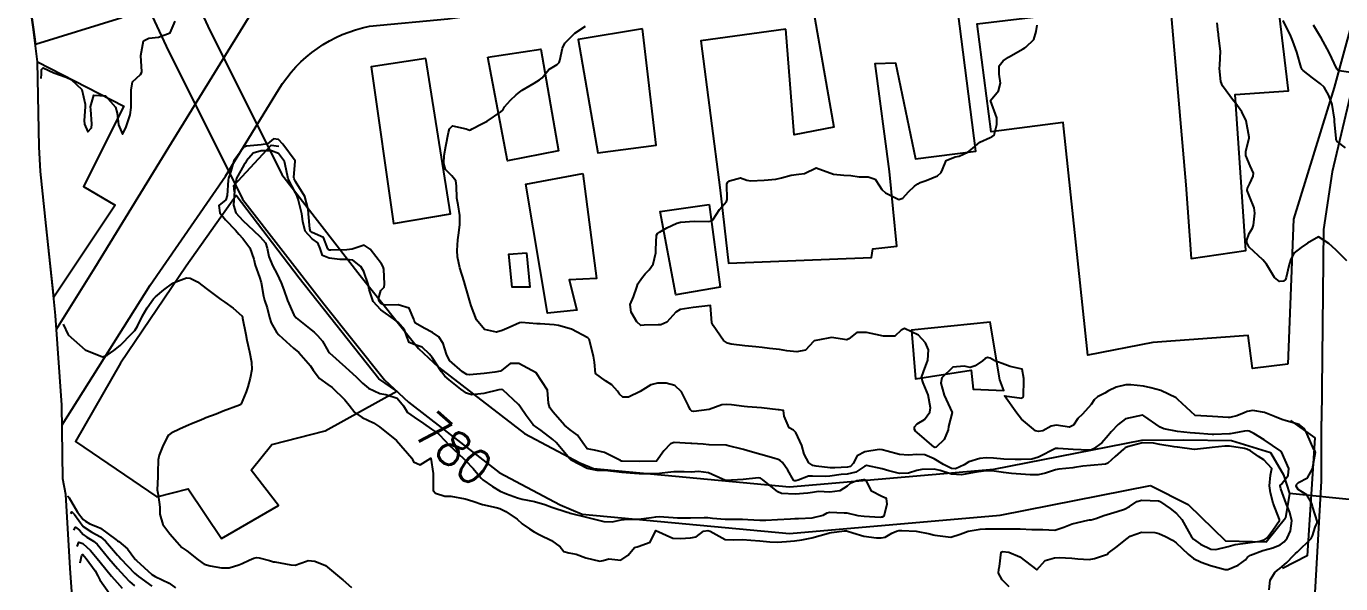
# Model space of a CAD drawing. Header units: metres. Extents: x 307586 to 320046, y 7427249 to 7434250.
# Drawn here: x 319014.7 to 319166.2, y 7428384.5 to 7428448.7 of the extents above; entities that cross this region are included whole.
import ezdxf
from ezdxf.enums import TextEntityAlignment as Align

# ---------------------------------------------------------------- set-up
doc = ezdxf.new("R2010")
doc.units = ezdxf.units.M
doc.header["$MEASUREMENT"] = 0
for name, color, linetype in [('Area', 45, 'Continuous'), ('Cotas', 45, 'Continuous'), ('Curvas de Nivel 1m', 11, 'Continuous'), ('Curvas de Nivel 5m', 15, 'Continuous'), ('Edificações', 30, 'Continuous'), ('Hidrografia', 140, 'Continuous'), ('Pontes_Viadutos_Tubos', 190, 'Continuous'), ('Vias Secundárias', 230, 'Continuous')]:
    doc.layers.add(name, color=color, linetype=linetype)
doc.styles.add('Style-STANDARD', font='STANDARD.shx')

msp = doc.modelspace()

# ---------------------------------------------------------------- linework, layer by layer
at = {"layer": 'Area'}
msp.add_polyline3d([(319020.42, 7428377.15, 791.4), (319019.77, 7428386.3, 786.88), (319019.27, 7428394.81, 782.43), (319018.93, 7428396.62, 782.43), (319018.8, 7428405.1, 782.37), (319018.07, 7428415.43, 781.83), (319017.74, 7428418.88, 781.65), (319016.98, 7428425.75, 784.62), (319016.32, 7428432.03, 784.08), (319016.2, 7428434.86, 784.49), (319015.98, 7428444.66, 780.94), (319015.51, 7428448.66, 784.03), (319014.71, 7428454.15, 784.1)], dxfattribs=at)
at = {"layer": 'Curvas de Nivel 1m', "flags": 128}
for points, elevation in [([(319016.43, 7428442.71), (319016.44, 7428443.27), (319016.46, 7428443.78), (319016.66, 7428443.97), (319017.88, 7428443.38), (319019.28, 7428442.88), (319019.87, 7428442.61), (319021.11, 7428441.46), (319021.5, 7428439.79), (319021.47, 7428439.45), (319021.37, 7428437.9), (319021.4, 7428437.45), (319021.8, 7428436.58), (319022.22, 7428437.03), (319022.25, 7428437.45), (319022.14, 7428439.14), (319022.12, 7428439.45), (319022.49, 7428440.81), (319023.85, 7428440.74), (319024.97, 7428439.41), (319025.16, 7428438.74), (319025.33, 7428437.41), (319025.8, 7428436.32), (319026.17, 7428437.03), (319026.31, 7428437.39), (319026.68, 7428438.53), (319026.78, 7428439.39), (319026.8, 7428440.44), (319026.78, 7428441.39), (319026.93, 7428442.33), (319027.88, 7428443.19), (319027.99, 7428443.38), (319028.01, 7428443.5), (319027.9, 7428445.38), (319028.22, 7428447.08), (319028.83, 7428447.37), (319029.93, 7428447.48), (319031.28, 7428448), (319031.85, 7428449.33)], 781), ([(319128, 7428384.16), (319127.2, 7428384.96), (319126.76, 7428385.73), (319126.81, 7428386.18), (319126.88, 7428386.51), (319127.1, 7428388.17), (319127.24, 7428388.22), (319127.95, 7428388.16), (319129.23, 7428387.61), (319131.21, 7428386.13), (319132.17, 7428387.18), (319133.23, 7428387.52), (319133.78, 7428387.55), (319135.23, 7428387.46), (319135.92, 7428387.39), (319137.23, 7428387.33), (319137.84, 7428387.43), (319139.24, 7428387.89), (319139.33, 7428387.94), (319139.43, 7428388.03), (319140.45, 7428388.82), (319141.26, 7428389.47), (319141.96, 7428390), (319143.27, 7428390.47), (319144.8, 7428390.43), (319145.27, 7428390.32), (319146.03, 7428389.95), (319146.85, 7428389.52), (319147.26, 7428389.25), (319148.65, 7428387.92), (319149.24, 7428387.44), (319150.12, 7428387.02), (319151.22, 7428386.61), (319152.92, 7428386.16), (319153.22, 7428386.16), (319154.42, 7428386.66), (319155.23, 7428387.28), (319155.49, 7428387.58), (319155.83, 7428387.83), (319157.25, 7428388.33), (319158.41, 7428388.64), (319159.26, 7428389.01), (319159.71, 7428389.34), (319160.05, 7428389.78), (319160.44, 7428390.61), (319160.6, 7428391.78), (319160.36, 7428392.72), (319159.92, 7428393.78), (319159.33, 7428395.46), (319159.25, 7428395.79), (319159.26, 7428395.87), (319159.34, 7428395.96), (319160.15, 7428396.98), (319160.26, 7428397.78), (319159.38, 7428399.72), (319159.33, 7428399.79), (319157.4, 7428401.1), (319156.19, 7428401.83), (319155.67, 7428402.09), (319155.42, 7428402.14), (319155.15, 7428402.11), (319153.89, 7428401.86), (319153.48, 7428401.79), (319153.41, 7428401.78), (319151.6, 7428401.7), (319151.41, 7428401.7), (319149.45, 7428401.87), (319149.41, 7428401.88), (319148.86, 7428401.92), (319147.41, 7428402.06), (319145.82, 7428402.36), (319145.42, 7428402.54), (319143.54, 7428403.87), (319143.43, 7428403.93), (319143.39, 7428403.94), (319141.43, 7428403.52), (319140.55, 7428402.88), (319139.77, 7428402.03), (319139.59, 7428401.84), (319139.4, 7428401.6), (319138.68, 7428400.75), (319137.74, 7428400.05), (319137.5, 7428399.93), (319137.38, 7428399.91), (319137.23, 7428399.9), (319135.38, 7428399.98), (319133.67, 7428400.1), (319133.38, 7428400.11), (319133.35, 7428400.1), (319131.37, 7428399.09), (319130.62, 7428398.89), (319129.37, 7428398.83), (319128.71, 7428398.82), (319127.37, 7428398.88), (319126.18, 7428399), (319125.37, 7428399.03), (319124.62, 7428398.96), (319123.37, 7428398.55), (319122.81, 7428398.23), (319121.83, 7428397.77), (319121.36, 7428397.8), (319120.42, 7428398.26), (319119.37, 7428398.91), (319118.3, 7428399.36), (319117.37, 7428399.42), (319116.41, 7428399.34), (319115.37, 7428399.41), (319113.93, 7428399.79), (319113.38, 7428399.96), (319113.01, 7428399.98), (319111.38, 7428399.71), (319110.5, 7428399.25), (319110.03, 7428398.38), (319109.72, 7428398.03), (319109.36, 7428397.94), (319107.89, 7428397.87), (319107.35, 7428397.87), (319105.74, 7428398.05), (319105.36, 7428398.14), (319104.91, 7428398.44), (319104.37, 7428399.46), (319104.1, 7428400.45), (319103.4, 7428401.96), (319103.14, 7428402.2), (319102.65, 7428402.47), (319102.06, 7428403.84), (319101.99, 7428404.48), (319101.5, 7428404.55), (319101.43, 7428404.56), (319101.36, 7428404.57), (319099.44, 7428404.77), (319097.83, 7428404.92), (319097.44, 7428404.95), (319096, 7428405.12), (319095.44, 7428405.17), (319094.88, 7428405.12), (319093.43, 7428404.58), (319091.67, 7428404.37), (319091.43, 7428404.42), (319091.24, 7428404.61), (319091.03, 7428405.02), (319090.25, 7428406.62), (319089.46, 7428407.37), (319088.45, 7428407.63), (319087.46, 7428407.64), (319086.71, 7428407.42), (319085.45, 7428406.68), (319084.14, 7428406), (319083.45, 7428406.01), (319083.1, 7428406.35), (319082.85, 7428406.71), (319082.19, 7428407.45), (319081.46, 7428407.91), (319080.31, 7428408.74), (319080.2, 7428410.04), (319080.1, 7428410.74), (319079.58, 7428412.69), (319079.56, 7428412.75), (319079.52, 7428412.79), (319079.42, 7428412.86), (319077.54, 7428413.83), (319076.05, 7428414.29), (319075.55, 7428414.36), (319073.92, 7428414.45), (319073.55, 7428414.47), (319071.79, 7428414.61), (319071.55, 7428414.57), (319070.35, 7428414.05), (319069.54, 7428413.7), (319068.89, 7428413.52), (319067.54, 7428413.82), (319066.6, 7428414.91), (319065.97, 7428416.52), (319065.87, 7428416.92), (319065.58, 7428417.98), (319065.31, 7428418.92), (319065.19, 7428419.33), (319064.67, 7428420.93), (319064.39, 7428422.18), (319064.36, 7428422.93), (319064.45, 7428424.14), (319064.56, 7428424.93), (319064.69, 7428425.92), (319064.68, 7428426.93), (319064.47, 7428428.17), (319064.35, 7428428.93), (319064.29, 7428430.38), (319064.2, 7428430.94), (319063.75, 7428431.52), (319063.04, 7428432.23), (319062.82, 7428432.95), (319062.87, 7428433.86), (319063.07, 7428434.95), (319063.36, 7428436.5), (319063.49, 7428436.94), (319063.82, 7428437.28), (319065.41, 7428436.92), (319065.81, 7428436.79), (319065.92, 7428436.81), (319066.1, 7428436.92), (319067.21, 7428437.52), (319067.82, 7428437.82), (319069.41, 7428438.88), (319069.62, 7428439.09), (319069.84, 7428439.45), (319070.5, 7428440.22), (319071.17, 7428440.86), (319071.56, 7428441.16), (319071.87, 7428441.37), (319073.23, 7428442.19), (319073.88, 7428442.59), (319074.02, 7428442.68), (319074.16, 7428442.82), (319074.95, 7428443.75), (319075.91, 7428444.36), (319076.13, 7428444.58), (319076.22, 7428444.8), (319076.51, 7428446.21), (319076.79, 7428446.79), (319077.34, 7428447.38), (319077.94, 7428447.95), (319079.18, 7428448.76)], 782), ([(319157.96, 7428383.8), (319158.08, 7428384.92), (319158.62, 7428385.8), (319158.94, 7428386.07), (319159.22, 7428386.27), (319160.03, 7428386.98), (319160.77, 7428387.77), (319161.02, 7428388), (319161.25, 7428388.2), (319162.8, 7428389.75), (319162.98, 7428390.04), (319163.28, 7428391.02), (319163.49, 7428391.54), (319163.5, 7428391.74), (319163.3, 7428392.35), (319162.97, 7428393.41), (319162.88, 7428393.75), (319162.32, 7428394.75), (319161.33, 7428395.36), (319161.1, 7428395.77), (319161.14, 7428395.96), (319161.34, 7428396.2), (319162.39, 7428396.71), (319162.98, 7428397.75), (319163.3, 7428399.66), (319163.28, 7428399.74), (319163.13, 7428400), (319162.36, 7428401.76), (319162.04, 7428402.38), (319161.42, 7428402.86), (319159.94, 7428403.28), (319159.43, 7428403.46), (319158.59, 7428403.8), (319157.44, 7428404.24), (319156.09, 7428404.48), (319155.44, 7428404.35), (319155.08, 7428404.2), (319154.23, 7428403.85), (319153.58, 7428403.71), (319153.43, 7428403.69), (319153.25, 7428403.69), (319151.43, 7428403.79), (319149.43, 7428403.91), (319147.45, 7428405.75), (319147.36, 7428405.84), (319147.25, 7428405.93), (319145.47, 7428406.77), (319144.34, 7428407.1), (319143.47, 7428407.28), (319142.04, 7428407.43), (319141.47, 7428407.42), (319140.33, 7428407.17), (319139.46, 7428406.73), (319139.02, 7428406.48), (319138.18, 7428406.04), (319137.81, 7428405.69), (319137.44, 7428405.17), (319136.44, 7428404.06), (319135.93, 7428403.57), (319135.41, 7428402.77), (319134.95, 7428402.54), (319133.41, 7428402.77), (319132.85, 7428402.67), (319131.87, 7428402.12), (319131.4, 7428402.05), (319131.02, 7428402.13), (319129.42, 7428403.47), (319128.9, 7428404.16), (319127.45, 7428406.17), (319129.45, 7428405.9), (319129.6, 7428406), (319129.65, 7428406.15), (319129.69, 7428407.94), (319129.68, 7428408.15), (319129.49, 7428409.23), (319128.1, 7428409.56), (319127.5, 7428409.78), (319127.21, 7428409.88), (319126.34, 7428410.19), (319125.83, 7428410.52), (319125.51, 7428410.57), (319125.25, 7428410.46), (319124.91, 7428410.21), (319124.07, 7428409.64), (319123.5, 7428409.44), (319122.83, 7428409.57), (319121.5, 7428409.47), (319120.26, 7428408.26), (319120.13, 7428407.61), (319120.5, 7428406.26), (319121.43, 7428404.25), (319121.02, 7428402.65), (319120.97, 7428402.25), (319120.51, 7428401.14), (319119.57, 7428400.27), (319119.42, 7428400.23), (319119.38, 7428400.25), (319119.36, 7428400.27), (319117.4, 7428401.96), (319117.22, 7428402.11), (319117.08, 7428402.29), (319117.09, 7428402.61), (319117.41, 7428402.94), (319118.24, 7428403.46), (319118.84, 7428404.28), (319118.93, 7428404.78), (319118.65, 7428406.28), (319118.09, 7428407.66), (319117.89, 7428408.29), (319118.13, 7428408.92), (319118.64, 7428410.28), (319118.7, 7428411.46), (319118.36, 7428412.29), (319117.54, 7428413.15), (319115.92, 7428413.94), (319115.54, 7428413.74), (319114.81, 7428413.06), (319113.53, 7428413.06), (319112.64, 7428413.25), (319111.54, 7428413.48), (319110.44, 7428413.48), (319109.53, 7428412.74), (319109.29, 7428412.63), (319107.53, 7428412.87), (319107.14, 7428412.81), (319105.52, 7428412.5), (319105.48, 7428412.48), (319105.44, 7428412.44), (319104.54, 7428411.43), (319103.51, 7428411.23), (319102.39, 7428411.36), (319101.51, 7428411.5), (319100.37, 7428411.64), (319099.52, 7428411.73), (319098.8, 7428411.8), (319097.52, 7428411.94), (319095.96, 7428412.11), (319095.52, 7428412.22), (319095.07, 7428412.56), (319093.87, 7428414.26), (319093.74, 7428414.58), (319093.57, 7428416.58), (319091.57, 7428416.36), (319090.07, 7428416.13), (319089.56, 7428415.8), (319088.55, 7428414.65), (319087.86, 7428414.34), (319087.55, 7428414.35), (319085.92, 7428414.31), (319085.55, 7428414.29), (319085.1, 7428414.68), (319084.43, 7428415.82), (319084.32, 7428416.69), (319084.71, 7428417.56), (319085.07, 7428418.69), (319085.21, 7428419.07), (319085.61, 7428419.68), (319086.06, 7428420.23), (319086.49, 7428420.67), (319086.96, 7428421.34), (319087.27, 7428422.66), (319087.29, 7428423.03), (319087.35, 7428424.66), (319087.46, 7428424.88), (319087.68, 7428425.04), (319088.55, 7428425.52), (319089.69, 7428426.06), (319090.13, 7428426.18), (319091.69, 7428426.3), (319093.34, 7428426.24), (319093.69, 7428426.32), (319093.83, 7428426.44), (319093.93, 7428426.58), (319094.63, 7428427.64), (319095.41, 7428428.56), (319095.5, 7428428.77), (319095.46, 7428430.56), (319095.55, 7428430.75), (319095.75, 7428430.95), (319097.02, 7428431.28), (319097.75, 7428431.03), (319098.17, 7428430.95), (319099.75, 7428431.03), (319101.11, 7428431.14), (319101.75, 7428431.28), (319102.87, 7428431.59), (319103.76, 7428431.69), (319104.41, 7428431.8), (319105.76, 7428432.44), (319107.76, 7428431.7), (319108.94, 7428431.59), (319109.75, 7428431.54), (319110.73, 7428431.4), (319111.75, 7428431.41), (319112.54, 7428431.14), (319113.04, 7428430.35), (319113.32, 7428429.93), (319113.73, 7428429.54), (319115.28, 7428428.77), (319115.73, 7428428.94), (319116.38, 7428429.67), (319117.09, 7428430.31), (319117.47, 7428430.58), (319117.75, 7428430.76), (319118.44, 7428430.98), (319119.76, 7428431.51), (319120.15, 7428431.88), (319120.3, 7428432.26), (319120.76, 7428433.28), (319121.78, 7428433.69), (319122.25, 7428433.78), (319123.22, 7428434.23), (319123.8, 7428434.71), (319124.63, 7428435.39), (319125.81, 7428435.92), (319126.02, 7428435.99), (319126.29, 7428436.2), (319126.59, 7428437.43), (319126.59, 7428438.19), (319125.86, 7428440.2), (319126.77, 7428441.29), (319127.02, 7428442.19), (319126.86, 7428443.23), (319126.86, 7428444.19), (319127.33, 7428444.78), (319127.92, 7428445.18), (319129.61, 7428446.15), (319129.81, 7428446.27), (319129.94, 7428446.35), (319130.86, 7428447.23), (319131.1, 7428448.14), (319131.22, 7428448.89)], 783), ([(319166.93, 7428421.71), (319165.67, 7428422.99), (319164.85, 7428423.73), (319163.68, 7428424.47), (319162.4, 7428423.76), (319161.67, 7428423.24), (319160.83, 7428422.61), (319160.44, 7428421.78), (319160.26, 7428421.16), (319159.93, 7428419.79), (319159.84, 7428419.57), (319159.62, 7428419.39), (319159.17, 7428419.34), (319158.59, 7428419.81), (319157.65, 7428421.35), (319157.24, 7428421.82), (319155.67, 7428423.3), (319155.4, 7428423.84), (319155.4, 7428424.12), (319155.68, 7428424.87), (319156.04, 7428425.48), (319156.18, 7428425.84), (319156.33, 7428427.21), (319156.24, 7428427.83), (319155.73, 7428429.04), (319155.45, 7428429.84), (319155.49, 7428430.1), (319155.75, 7428430.64), (319156.13, 7428431.47), (319156.15, 7428431.84), (319155.78, 7428432.66), (319155.29, 7428433.85), (319155.27, 7428434.37), (319155.66, 7428435.84), (319155.68, 7428435.98), (319155.33, 7428437.85), (319154.83, 7428438.87), (319154.12, 7428439.86), (319153.87, 7428440.17), (319152.59, 7428441.88), (319152.4, 7428442.38), (319152.26, 7428443.88), (319152.28, 7428444.25), (319152.38, 7428445.88), (319152.15, 7428447.7), (319152.12, 7428447.89), (319152.11, 7428448.04), (319151.98, 7428449.15)], 784), ([(319167.91, 7428443.35), (319166.03, 7428443.6), (319165.91, 7428443.66), (319165.85, 7428443.72), (319165.78, 7428443.85), (319164.91, 7428445.73), (319163.96, 7428447.41), (319163.76, 7428447.74), (319163.09, 7428448.87)], 786), ([(319018.94, 7428414.42), (319019.52, 7428413.18), (319021.5, 7428411.45), (319023.49, 7428410.68), (319024.04, 7428410.87), (319024.81, 7428411.41), (319025.51, 7428411.96), (319026.9, 7428413.39), (319027.2, 7428413.71), (319027.53, 7428414.21), (319028.09, 7428415.37), (319028.62, 7428416.31), (319029.35, 7428417.35), (319029.58, 7428417.59), (319030.54, 7428418.38), (319031.59, 7428419.14), (319031.93, 7428419.32), (319033.16, 7428419.75), (319033.6, 7428419.73), (319034.42, 7428419.29), (319035.58, 7428418.4), (319037.14, 7428417.26), (319037.57, 7428416.97), (319038.55, 7428416.25), (319039.55, 7428415.4), (319039.62, 7428415.23), (319039.64, 7428415.13), (319040.02, 7428413.23), (319040.14, 7428412.6), (319040.43, 7428411.22), (319040.68, 7428410.03), (319040.7, 7428409.22), (319040.49, 7428408.19), (319040.23, 7428407.22), (319040.04, 7428406.63), (319039.47, 7428405.23), (319039.45, 7428405.2), (319039.42, 7428405.16), (319039.27, 7428405.08), (319037.41, 7428404.41), (319036.6, 7428404.07), (319035.41, 7428403.62), (319035.16, 7428403.52), (319034.62, 7428403.29), (319033.76, 7428402.94), (319033.4, 7428402.79), (319032.45, 7428402.37), (319031.39, 7428401.87), (319031.09, 7428401.63), (319030.89, 7428401.33), (319030.41, 7428400.3), (319030.01, 7428399.34), (319029.89, 7428398.8), (319029.86, 7428397.34), (319029.85, 7428396.82), (319029.8, 7428395.34), (319029.89, 7428394.75), (319030.09, 7428393.34), (319030.1, 7428392.52), (319030.46, 7428391.34), (319031.25, 7428390.26), (319032.08, 7428389.32), (319032.63, 7428388.71), (319033.22, 7428388.32), (319034.53, 7428387.29), (319035.21, 7428386.77), (319035.88, 7428386.59), (319037.2, 7428386.34), (319038.08, 7428386.36), (319039.2, 7428386.7), (319039.6, 7428386.84), (319040.41, 7428387.22), (319040.95, 7428387.48), (319041.22, 7428387.54), (319041.53, 7428387.52), (319042.74, 7428387.19), (319043.21, 7428387.06), (319043.35, 7428387.03), (319045.21, 7428386.68), (319045.69, 7428386.66), (319046.99, 7428387.13), (319047.21, 7428387.19), (319047.98, 7428387.12), (319049.21, 7428386.62), (319051.04, 7428385.09), (319051.18, 7428384.95), (319052.18, 7428384.08)], 782), ([(319019.48, 7428394.5), (319019.52, 7428394.57), (319019.64, 7428394.43), (319020.62, 7428392.75), (319021.26, 7428391.92), (319021.54, 7428391.73), (319022.02, 7428391.44), (319022.92, 7428391.09), (319023.26, 7428390.92), (319025.01, 7428389.63), (319025.23, 7428389.48), (319025.35, 7428389.4), (319026.38, 7428388.54), (319027.2, 7428387.37), (319027.21, 7428387.35), (319027.39, 7428387.19), (319029.19, 7428385.6), (319029.56, 7428385.35), (319031.18, 7428384.58), (319031.91, 7428384.06)], 783), ([(319019.84, 7428392.6), (319019.94, 7428392.8), (319020.26, 7428392.48), (319021.25, 7428391.12), (319022.27, 7428390.45), (319023.24, 7428389.93), (319023.84, 7428389.41), (319025.22, 7428387.82), (319025.41, 7428387.6), (319025.61, 7428387.39), (319027.19, 7428385.75), (319027.63, 7428385.37), (319029.17, 7428384.23)], 784), ([(319020.55, 7428388.81), (319020.77, 7428389.3), (319021.23, 7428389.17), (319022.12, 7428388.33), (319022.89, 7428387.42), (319023.21, 7428387.01), (319024.54, 7428385.41), (319025.18, 7428384.65), (319025.77, 7428383.99)], 786), ([(319020.91, 7428386.91), (319021.12, 7428387.83), (319021.22, 7428387.87), (319021.43, 7428387.66), (319021.62, 7428387.44), (319022.63, 7428385.99), (319022.95, 7428385.42), (319023.02, 7428385.26), (319023.18, 7428384.97), (319024.31, 7428383.41)], 787)]:
    msp.add_lwpolyline(points, dxfattribs=dict(at, elevation=elevation))
at = {"layer": 'Curvas de Nivel 1m', "elevation": 781, "flags": 128}
msp.add_lwpolyline([(319062.24, 7428412.96), (319061.53, 7428413.48), (319060.56, 7428413.96), (319059.55, 7428414.54), (319059.4, 7428414.85), (319059.36, 7428414.99), (319058.84, 7428416.28), (319057.57, 7428416.67), (319055.99, 7428416.61), (319055.57, 7428416.81), (319055.36, 7428417.04), (319055.29, 7428417.33), (319055.59, 7428418.3), (319055.94, 7428418.69), (319055.98, 7428419.04), (319055.91, 7428420.75), (319055.84, 7428421.04), (319055.63, 7428421.36), (319054.35, 7428423.05), (319053.65, 7428423.53), (319052.26, 7428423.08), (319051.64, 7428422.98), (319049.81, 7428422.94), (319049.64, 7428422.95), (319049.53, 7428423), (319049.48, 7428423.11), (319048.95, 7428424.41), (319047.66, 7428424.99), (319047.47, 7428425.14), (319047.4, 7428425.41), (319047.24, 7428427.14), (319047.19, 7428427.66), (319046.81, 7428429.15), (319045.74, 7428430.86), (319045.57, 7428431.16), (319045.53, 7428431.37), (319045.7, 7428433.16), (319045.69, 7428433.23), (319044.29, 7428435.17), (319043.79, 7428435.71), (319043.19, 7428435.79), (319042.52, 7428435.2), (319041.78, 7428435.08), (319040.07, 7428434.94), (319039.78, 7428434.83), (319038.63, 7428433.25), (319038.15, 7428431.66), (319038.02, 7428431.26), (319037.97, 7428431.03), (319037.86, 7428429.26), (319037.71, 7428428.75), (319036.89, 7428428.08), (319037.03, 7428427.27), (319037.68, 7428426.46), (319038.83, 7428425.24), (319039.2, 7428424.78), (319039.65, 7428424.3), (319040.48, 7428423.22), (319040.92, 7428421.93), (319041.08, 7428421.22), (319041.6, 7428419.84), (319041.78, 7428419.21), (319042.05, 7428417.67), (319042.17, 7428417.2), (319042.47, 7428416.29), (319042.73, 7428415.19), (319042.93, 7428414.59), (319043.53, 7428413.51), (319043.8, 7428413.18), (319045.51, 7428411.67), (319046.1, 7428411.15), (319047.48, 7428409.61), (319047.78, 7428409.14), (319048.51, 7428408.17), (319049.46, 7428407.48), (319049.95, 7428407.11), (319051.43, 7428405.71), (319051.94, 7428405.08), (319052.57, 7428404.23), (319053.41, 7428403.67), (319054.73, 7428403.05), (319055.4, 7428402.59), (319057.38, 7428401.02), (319059.14, 7428398.99), (319059.21, 7428398.85), (319059.35, 7428398.55), (319060.1, 7428398.23), (319061.35, 7428398.97), (319061.59, 7428397.22), (319061.6, 7428396.97), (319061.62, 7428395.28), (319061.87, 7428394.96), (319062.96, 7428394.6), (319063.31, 7428394.61), (319063.64, 7428394.61), (319065.3, 7428394.31), (319066.18, 7428394.02), (319067.29, 7428393.64), (319068.87, 7428393.29), (319069.29, 7428393.17), (319069.97, 7428392.86), (319071.27, 7428391.95), (319071.87, 7428391.44), (319072.72, 7428390.83), (319073.26, 7428390.5), (319073.91, 7428390.16), (319075.24, 7428389.51), (319076.25, 7428388.78), (319076.68, 7428388.24), (319077.23, 7428388.09), (319078.07, 7428387.91), (319079.22, 7428387.5), (319080.83, 7428387.12), (319081.22, 7428387.18), (319081.86, 7428387.37), (319083.22, 7428387.22), (319084.1, 7428387.81), (319084.83, 7428388.68), (319085.13, 7428388.79), (319085.23, 7428388.8), (319086.61, 7428389.3), (319087.26, 7428390.65), (319089.25, 7428389.78), (319090.13, 7428389.74), (319091.25, 7428389.82), (319091.94, 7428389.91), (319092.77, 7428390.59), (319093.26, 7428390.65), (319093.53, 7428390.58), (319095.25, 7428389.62), (319096.23, 7428389.56), (319097.25, 7428389.6), (319098.23, 7428389.54), (319099.25, 7428389.46), (319100.41, 7428389.33), (319101.25, 7428389.31), (319102.32, 7428389.4), (319103.25, 7428389.48), (319104.12, 7428389.58), (319105.26, 7428389.8), (319107.19, 7428390.34), (319107.26, 7428390.36), (319107.3, 7428390.37), (319107.53, 7428390.41), (319109.04, 7428390.62), (319109.27, 7428390.6), (319109.99, 7428390.38), (319111.26, 7428390), (319112.71, 7428389.8), (319113.26, 7428389.79), (319113.7, 7428389.89), (319114.48, 7428390.33), (319115.01, 7428390.58), (319115.27, 7428390.64), (319115.62, 7428390.66), (319117.27, 7428390.58), (319118.87, 7428390.27), (319119.26, 7428390.15), (319119.43, 7428390.1), (319121.26, 7428389.9), (319122.36, 7428390.23), (319123.27, 7428390.58), (319124.66, 7428390.82), (319125.27, 7428390.85), (319125.94, 7428390.86), (319127.27, 7428390.86), (319128.57, 7428390.86), (319129.27, 7428390.84), (319130.63, 7428390.78), (319131.27, 7428390.78), (319131.9, 7428390.75), (319133.27, 7428390.71), (319134.32, 7428391.04), (319135.28, 7428391.42), (319137.08, 7428391.85), (319137.28, 7428391.87), (319137.45, 7428391.88), (319137.98, 7428392.04), (319138.93, 7428392.39), (319139.29, 7428392.51), (319140.46, 7428392.85), (319141.3, 7428393.11), (319141.89, 7428393.42), (319142.71, 7428393.99), (319143.31, 7428394.16), (319145.21, 7428394.06), (319145.31, 7428394.04), (319145.37, 7428394.02), (319145.46, 7428393.96), (319146.55, 7428393.19), (319147.3, 7428392.63), (319147.91, 7428391.92), (319148.66, 7428390.53), (319149.01, 7428389.91), (319149.26, 7428389.64), (319150.07, 7428389.09), (319151.25, 7428388.52), (319151.84, 7428388.47), (319153.25, 7428388.82), (319154.07, 7428389.03), (319155.26, 7428389.19), (319156.89, 7428389.44), (319157.26, 7428389.53), (319157.47, 7428389.6), (319157.75, 7428389.81), (319158.4, 7428390.68), (319159.18, 7428391.79), (319159.17, 7428391.91), (319158.42, 7428393.8), (319158.12, 7428395), (319158.01, 7428395.8), (319158.12, 7428397.04), (319158.3, 7428397.8), (319157.37, 7428398.78), (319156.75, 7428399.19), (319155.84, 7428399.83), (319155.39, 7428400.04), (319155.14, 7428400.09), (319153.39, 7428400.37), (319152.88, 7428400.38), (319151.39, 7428400.22), (319151.09, 7428400.19), (319149.38, 7428399.97), (319149.32, 7428399.98), (319147.39, 7428400.24), (319147.04, 7428400.29), (319145.39, 7428400.55), (319144.66, 7428400.7), (319143.39, 7428400.74), (319141.66, 7428400.28), (319141.38, 7428400.17), (319141.29, 7428400.11), (319141.19, 7428400.01), (319140.24, 7428399.16), (319139.37, 7428398.4), (319139.1, 7428398.29), (319137.36, 7428398.16), (319136.49, 7428398.06), (319135.54, 7428397.9), (319135.36, 7428397.88), (319133.73, 7428397.73), (319133.36, 7428397.65), (319132.21, 7428397.26), (319131.35, 7428397.06), (319130.44, 7428397.05), (319129.35, 7428397.15), (319128.29, 7428397.22), (319127.35, 7428397.32), (319126.01, 7428397.53), (319125.35, 7428397.54), (319124.19, 7428397.37), (319123.35, 7428397.22), (319122.52, 7428397.06), (319121.35, 7428397.16), (319120.06, 7428397.56), (319119.35, 7428397.72), (319117.93, 7428397.7), (319117.35, 7428397.58), (319116.4, 7428397.25), (319115.35, 7428397.22), (319114.15, 7428397.53), (319113.35, 7428397.76), (319111.56, 7428398.16), (319111.36, 7428398.07), (319110.33, 7428397.39), (319109.34, 7428397.15), (319108.65, 7428397.09), (319107.34, 7428396.93), (319106.86, 7428396.89), (319105.34, 7428396.9), (319104.87, 7428396.91), (319103.68, 7428396.46), (319103.41, 7428396.38), (319103.33, 7428396.37), (319103.25, 7428396.38), (319103.15, 7428396.46), (319102.49, 7428397.61), (319101.88, 7428398.48), (319101.6, 7428398.73), (319101.36, 7428398.84), (319100.88, 7428398.98), (319099.37, 7428399.41), (319098.13, 7428399.77), (319097.37, 7428399.98), (319095.48, 7428400.46), (319095.38, 7428400.48), (319093.42, 7428400.54), (319093.38, 7428400.54), (319092.73, 7428400.59), (319091.44, 7428400.67), (319091.38, 7428400.67), (319091.31, 7428400.69), (319089.38, 7428400.8), (319088.98, 7428400.63), (319088.19, 7428399.83), (319087.35, 7428398.65), (319085.35, 7428398.6), (319083.41, 7428398.65), (319083.35, 7428398.65), (319083.31, 7428398.66), (319083.2, 7428398.7), (319081.37, 7428399.65), (319080.21, 7428399.9), (319079.37, 7428400.06), (319078.85, 7428400.76), (319078.25, 7428401.63), (319077.4, 7428402.26), (319076.74, 7428402.79), (319075.42, 7428404.27), (319075.05, 7428404.8), (319074.91, 7428405.34), (319074.79, 7428406.81), (319073.47, 7428408.82), (319071.49, 7428409.91), (319070.47, 7428409.88), (319069.48, 7428409.09), (319069.35, 7428409), (319068.71, 7428408.88), (319067.47, 7428408.74), (319065.81, 7428408.57), (319065.47, 7428408.62), (319064.98, 7428408.92), (319063.49, 7428410.25), (319063.13, 7428410.95), (319062.77, 7428412.21)], close=True, dxfattribs=at)
at = {"layer": 'Curvas de Nivel 5m', "elevation": 785, "flags": 128}
for points in [[(319166.77, 7428434.74), (319165.81, 7428435.48), (319165.71, 7428435.72), (319165.69, 7428435.85), (319165.52, 7428437.72), (319165.51, 7428438.06), (319165.23, 7428439.73), (319164.84, 7428440.77), (319164.3, 7428441.74), (319163.9, 7428442.12), (319162.97, 7428442.82), (319161.91, 7428443.64), (319161.78, 7428443.77), (319161.68, 7428444.01), (319161.17, 7428445.78), (319160.72, 7428447.02), (319160.38, 7428447.79), (319159.97, 7428448.61), (319159.58, 7428449.4)], [(319020.19, 7428390.71), (319020.36, 7428391.04), (319020.84, 7428390.68), (319021.24, 7428390.21), (319021.67, 7428389.88), (319022.45, 7428389.43), (319022.87, 7428389.07), (319023.23, 7428388.66), (319024.22, 7428387.41), (319025.2, 7428386.28), (319026.01, 7428385.39), (319026.58, 7428384.79), (319027.17, 7428384.28)]]:
    msp.add_lwpolyline(points, dxfattribs=at)
at = {"layer": 'Curvas de Nivel 5m', "elevation": 780, "flags": 128}
msp.add_lwpolyline([(319044.47, 7428433.17), (319043.77, 7428434.1), (319042.98, 7428434.39), (319041.77, 7428434.38), (319040.87, 7428434.13), (319040.09, 7428433.23), (319039.97, 7428433.02), (319039.76, 7428432.75), (319038.94, 7428431.24), (319038.75, 7428430.22), (319038.68, 7428429.25), (319038.58, 7428428.12), (319038.87, 7428427.24), (319039.68, 7428426.37), (319040.88, 7428425.22), (319041.66, 7428424.49), (319042.26, 7428423.81), (319042.46, 7428423.2), (319042.66, 7428422.22), (319043.1, 7428421.19), (319043.61, 7428420.19), (319044.09, 7428419.18), (319044.38, 7428418.37), (319044.8, 7428417.17), (319045.55, 7428415.49), (319045.8, 7428415.16), (319047.53, 7428413.78), (319047.88, 7428413.49), (319048.28, 7428413.13), (319048.85, 7428412.45), (319049.5, 7428411.32), (319049.65, 7428411.11), (319051.48, 7428409.47), (319051.92, 7428409.08), (319052.73, 7428408.34), (319053.46, 7428407.61), (319054.15, 7428407.05), (319055.44, 7428406.43), (319056.15, 7428406.32), (319057.44, 7428405.9), (319058.19, 7428405.01), (319058.66, 7428404.24), (319059.41, 7428403.72), (319060.48, 7428402.98), (319061.4, 7428402.31), (319062.22, 7428401.78), (319063.02, 7428400.95), (319063.38, 7428400.56), (319065.15, 7428398.92), (319065.35, 7428398.73), (319066.23, 7428397.8), (319066.96, 7428396.9), (319067.12, 7428396.68), (319067.33, 7428396.5), (319068.46, 7428395.74), (319069.32, 7428395.2), (319070.07, 7428394.86), (319071.31, 7428394.43), (319071.88, 7428394.27), (319073.3, 7428393.98), (319074.46, 7428393.64), (319075.29, 7428393.34), (319077.04, 7428392.77), (319077.23, 7428392.71), (319077.28, 7428392.69), (319077.39, 7428392.66), (319079.28, 7428392.18), (319080.04, 7428391.98), (319081.27, 7428391.68), (319082.23, 7428391.67), (319083.27, 7428391.89), (319084.01, 7428391.96), (319085.28, 7428391.96), (319086.78, 7428392.16), (319087.28, 7428392.24), (319087.67, 7428392.25), (319089.28, 7428392.16), (319089.77, 7428392.13), (319091.28, 7428392.11), (319092.85, 7428392.16), (319093.28, 7428392.14), (319093.79, 7428392.06), (319095.28, 7428391.96), (319096.71, 7428391.97), (319097.28, 7428391.96), (319097.88, 7428391.92), (319099.28, 7428391.83), (319099.95, 7428391.83), (319101.28, 7428391.91), (319102.79, 7428391.98), (319103.28, 7428392.02), (319103.7, 7428392.03), (319105.28, 7428392.11), (319106.57, 7428392.42), (319107.03, 7428392.67), (319107.29, 7428392.75), (319108.98, 7428392.7), (319109.29, 7428392.67), (319110.55, 7428392.38), (319111.28, 7428392.3), (319113.14, 7428392.2), (319113.28, 7428392.21), (319113.39, 7428392.24), (319113.6, 7428392.34), (319113.93, 7428393.7), (319113.86, 7428394.33), (319113.32, 7428394.56), (319112.14, 7428395.18), (319111.56, 7428396.37), (319111.33, 7428396.5), (319111.21, 7428396.49), (319110.46, 7428396.38), (319109.67, 7428396.05), (319109.33, 7428395.76), (319108.49, 7428395.23), (319107.32, 7428395.08), (319106.02, 7428395.13), (319105.32, 7428395.04), (319104.81, 7428394.95), (319103.32, 7428394.84), (319101.77, 7428394.93), (319101.32, 7428395.12), (319099.57, 7428396.51), (319099.33, 7428396.67), (319099.12, 7428396.73), (319097.33, 7428396.53), (319095.33, 7428396.4), (319094.95, 7428396.56), (319093.34, 7428397.3), (319092.18, 7428397.44), (319091.34, 7428397.39), (319090.54, 7428397.41), (319089.34, 7428397.42), (319088.66, 7428397.32), (319087.34, 7428397.2), (319085.87, 7428397.2), (319085.34, 7428397.2), (319084.8, 7428397.23), (319083.34, 7428397.34), (319082.09, 7428397.47), (319081.34, 7428397.57), (319080.5, 7428397.58), (319079.34, 7428397.8), (319077.52, 7428398.77), (319077.35, 7428398.91), (319075.77, 7428400.8), (319075.39, 7428401.15), (319074.04, 7428402.17), (319073.4, 7428402.62), (319073.28, 7428402.7), (319073.15, 7428402.82), (319072.34, 7428403.92), (319071.68, 7428404.85), (319071.58, 7428404.99), (319071.44, 7428405.18), (319069.62, 7428406.87), (319069.45, 7428406.91), (319069.18, 7428406.87), (319067.45, 7428406.45), (319066.07, 7428406.29), (319065.45, 7428406.46), (319064.79, 7428406.93), (319063.46, 7428408), (319062.95, 7428408.43), (319062.58, 7428408.95), (319061.5, 7428410.57), (319061.2, 7428410.97), (319060.32, 7428411.79), (319059.51, 7428412.03), (319058.83, 7428412.32), (319058.57, 7428413), (319058.31, 7428413.78), (319057.54, 7428414.65), (319057.03, 7428415.03), (319055.56, 7428416.06), (319054.69, 7428417.05), (319054.22, 7428418.42), (319054.11, 7428419.05), (319053.61, 7428420.48), (319053.25, 7428421.07), (319052.33, 7428421.78), (319051.63, 7428421.86), (319050.84, 7428421.89), (319049.63, 7428422.04), (319048.86, 7428422.34), (319048.56, 7428423.13), (319048.31, 7428423.79), (319047.65, 7428424.27), (319046.86, 7428425.15), (319046.57, 7428426.26), (319046.45, 7428427.15), (319046.05, 7428428.82), (319045.93, 7428429.16), (319045.72, 7428429.55), (319044.88, 7428431.17), (319044.66, 7428432.27)], close=True, dxfattribs=at)
at = {"layer": 'Edificações'}
for points in [[(319160.14, 7428409.81), (319156.07, 7428409.31), (319155.57, 7428413.12), (319144.58, 7428412.31), (319137.09, 7428410.85), (319134.23, 7428437.65), (319125.92, 7428436.6), (319124.31, 7428449.01), (319133.02, 7428450.06), (319131.88, 7428457.39), (319150.36, 7428459.82), (319146.52, 7428451.79), (319148.36, 7428430.47), (319148.98, 7428422), (319155.28, 7428422.92), (319154.05, 7428440.88), (319160.2, 7428441.29), (319158.15, 7428458.4), (319167.42, 7428459.3), (319168.65, 7428453.41), (319165.45, 7428441.7), (319160.78, 7428426.52), (319160.14, 7428409.81)], [(319102.27, 7428448.4), (319092.47, 7428447.06), (319094.68, 7428429.85), (319095.63, 7428421.46), (319112.14, 7428422.09), (319112.3, 7428423.11), (319115.07, 7428423.43), (319114.2, 7428432.03), (319112.54, 7428444.45), (319114.91, 7428444.53), (319117.2, 7428433.48), (319124.15, 7428434.35), (319121.47, 7428455.42), (319112.38, 7428454.4), (319104.95, 7428453.37), (319107.8, 7428437.11), (319103.21, 7428436.24), (319102.27, 7428448.4)], [(319085.75, 7428448.46), (319078.32, 7428447.21), (319080.59, 7428434.17), (319087.31, 7428435.03), (319085.75, 7428448.46)], [(319067.91, 7428445.18), (319074.01, 7428446.12), (319076.04, 7428434.4), (319070.17, 7428433.23), (319067.91, 7428445.18)], [(319060.77, 7428445.02), (319054.44, 7428444.08), (319057.02, 7428426.04), (319063.59, 7428427.13), (319060.77, 7428445.02)], [(319078.86, 7428431.8), (319080.43, 7428419.69), (319077.3, 7428419.53), (319078.16, 7428416.02), (319074.8, 7428415.7), (319072.3, 7428430.55), (319078.86, 7428431.8)], [(319093.42, 7428428.2), (319094.67, 7428418.67), (319089.59, 7428417.81), (319087.79, 7428427.42), (319093.42, 7428428.2)], [(319072.36, 7428422.66), (319072.75, 7428418.67), (319070.72, 7428418.67), (319070.33, 7428422.5), (319072.36, 7428422.66)], [(319126.91, 7428408.03), (319125.81, 7428414.67), (319116.74, 7428413.74), (319117.21, 7428408.11), (319123.62, 7428409.13), (319123.86, 7428406.94), (319127.38, 7428406.78), (319126.91, 7428408.03)]]:
    msp.add_lwpolyline(points, dxfattribs=at)
for points, elevation in [([(319014.7, 7428455.05), (319014.71, 7428454.15), (319015.51, 7428448.66), (319015.75, 7428446.67), (319025.73, 7428449.77), (319022.51, 7428457.64)], 782.5), ([(319015.98, 7428444.66), (319025.94, 7428439.55), (319021.29, 7428430.28), (319024.93, 7428428.12), (319017.87, 7428417.55), (319016.98, 7428425.75), (319016.32, 7428432.03), (319016.2, 7428434.86)], 781.72)]:
    msp.add_lwpolyline(points, close=True, dxfattribs=dict(at, elevation=elevation))
msp.add_lwpolyline([(319049.15, 7428402.14), (319057.4, 7428406.7), (319055.34, 7428408.12), (319046.17, 7428419.73), (319038.91, 7428429.25), (319033.12, 7428421.11), (319025.56, 7428409.93), (319020.39, 7428400.9), (319029.76, 7428394.53), (319033.37, 7428395.47), (319037.22, 7428389.73), (319043.76, 7428393.53), (319040.62, 7428397.59), (319043.02, 7428400.57)], close=True, dxfattribs=at)
at = {"layer": 'Hidrografia'}
for points in [[(319031.89, 7428458.34), (319032.92, 7428454.61), (319035.63, 7428448.77), (319044.16, 7428431.67), (319053.19, 7428420.05), (319059.92, 7428411.63), (319062.21, 7428409.49), (319072.12, 7428401.82), (319078.51, 7428398.43), (319080.08, 7428397.78), (319102.7, 7428395.67), (319126.23, 7428397.71), (319143.28, 7428401.07)], [(319026.76, 7428456.92), (319027.9, 7428452.76), (319030.83, 7428446.46), (319039.63, 7428428.82), (319049, 7428416.76), (319056, 7428408), (319058.76, 7428405.43), (319069.22, 7428397.33), (319076.23, 7428393.6), (319078.78, 7428392.55), (319102.69, 7428390.32), (319126.98, 7428392.43), (319144.31, 7428395.85)], [(319143.28, 7428401.07), (319148.15, 7428401.09), (319153.65, 7428401.02), (319158.12, 7428399.65), (319159.62, 7428397.05)], [(319159.62, 7428397.05), (319160.3, 7428394.92), (319159.84, 7428392.1)], [(319144.31, 7428395.85), (319148.65, 7428393.64), (319152.96, 7428389.48), (319157.62, 7428389.34), (319159.84, 7428392.1)], [(319257.07, 7428206.08), (319249.26, 7428209.98), (319239.93, 7428218), (319238.36, 7428223.31), (319241.77, 7428230.05), (319240.41, 7428236.18), (319235.09, 7428250.3), (319231.13, 7428263.95), (319226.43, 7428270.15), (319224.11, 7428276.85), (319218.93, 7428283.04), (319214.43, 7428298.53), (319211.97, 7428307.85), (319206.52, 7428317.29), (319201.07, 7428322.26), (319197.31, 7428333.25), (319188.23, 7428350.15), (319182.5, 7428365.92), (319175.07, 7428381.2), (319172.48, 7428392.57), (319167.98, 7428394.14), (319160.3, 7428394.92)]]:
    msp.add_lwpolyline(points, dxfattribs=at)
at = {"layer": 'Pontes_Viadutos_Tubos'}
for points in [[(319038.69, 7428429.67), (319038.64, 7428430.39), (319042.92, 7428435.03), (319043.8, 7428434.93)], [(319160.43, 7428403.33), (319163.23, 7428401.33), (319162.37, 7428387.72), (319159.5, 7428386.29)]]:
    msp.add_lwpolyline(points, dxfattribs=at)
at = {"layer": 'Vias Secundárias'}
for points, elevation in [([(319018.18, 7428413.83), (319022.6, 7428420.93), (319031.13, 7428434.81), (319039.99, 7428449.21, -0.193056), (319047.8, 7428454.99), (319050.34, 7428456.03), (319059.07, 7428456.62), (319082.72, 7428459.77), (319109.24, 7428463.17), (319135.42, 7428467.14), (319159.86, 7428470.6), (319171.07, 7428472.1, 0.270955), (319176.41, 7428476.26), (319181.43, 7428495.52), (319186.32, 7428514.82), (319191.21, 7428534.62), (319191.66, 7428536.7)], 781.92), ([(319018.18, 7428413.83), (319022.6, 7428420.93), (319031.13, 7428434.81), (319039.99, 7428449.21, -0.193056), (319047.8, 7428454.99), (319050.34, 7428456.03), (319059.07, 7428456.62), (319082.72, 7428459.77), (319109.24, 7428463.17), (319135.42, 7428467.14), (319159.86, 7428470.6), (319171.07, 7428472.1, 0.270955), (319176.41, 7428476.26), (319181.43, 7428495.52), (319186.32, 7428514.82), (319191.21, 7428534.62), (319191.66, 7428536.7)], 781.92), ([(319018.83, 7428402.83), (319029, 7428418.9), (319037.67, 7428431.47), (319043.78, 7428441.44, -0.208717), (319054.26, 7428448.76), (319063.31, 7428449.59), (319098.59, 7428454.55), (319120.85, 7428458.15), (319149.1, 7428462.17), (319171.23, 7428464.85), (319171.82, 7428462.27), (319169.33, 7428449.35), (319165.22, 7428431.99), (319164.25, 7428425.33), (319164, 7428403.25)], 782.39), ([(319018.83, 7428402.83), (319029, 7428418.9), (319037.67, 7428431.47), (319043.78, 7428441.44, -0.208717), (319054.26, 7428448.76), (319063.31, 7428449.59), (319098.59, 7428454.55), (319120.85, 7428458.15), (319149.1, 7428462.17), (319171.23, 7428464.85), (319171.82, 7428462.27), (319169.33, 7428449.35), (319165.22, 7428431.99), (319164.25, 7428425.33), (319164, 7428403.25)], 782.39)]:
    msp.add_lwpolyline(points, format="xyb", dxfattribs=dict(at, elevation=elevation))
at = {"layer": 'Vias Secundárias', "elevation": 810.77}
msp.add_lwpolyline([(319041.93, 7428268.29), (319053.61, 7428270.01), (319073.38, 7428272.88), (319091.6, 7428277.74), (319103.36, 7428281.49), (319116.51, 7428287.13), (319124.23, 7428294.74), (319135.5, 7428309.57), (319144.71, 7428323.71), (319155.68, 7428340.53), (319161.03, 7428349.24), (319162.71, 7428360.41), (319162.91, 7428376.73), (319164, 7428396.33), (319164, 7428403.25)], dxfattribs=at)
msp.add_lwpolyline([(319041.93, 7428268.29), (319053.61, 7428270.01), (319073.38, 7428272.88), (319091.6, 7428277.74), (319103.36, 7428281.49), (319116.51, 7428287.13), (319124.23, 7428294.74), (319135.5, 7428309.57), (319144.71, 7428323.71), (319155.68, 7428340.53), (319161.03, 7428349.24), (319162.71, 7428360.41), (319162.91, 7428376.73), (319164, 7428396.33), (319164, 7428403.25)], dxfattribs=at)

# ---------------------------------------------------------------- texts
at = {"layer": 'Cotas', "style": 'Style-STANDARD'}
msp.add_text('780', height=4, rotation=319.2142, dxfattribs=at).set_placement((319063.98, 7428400.08, 780), align=Align.MIDDLE_CENTER)

doc.saveas('drawing.dxf')
